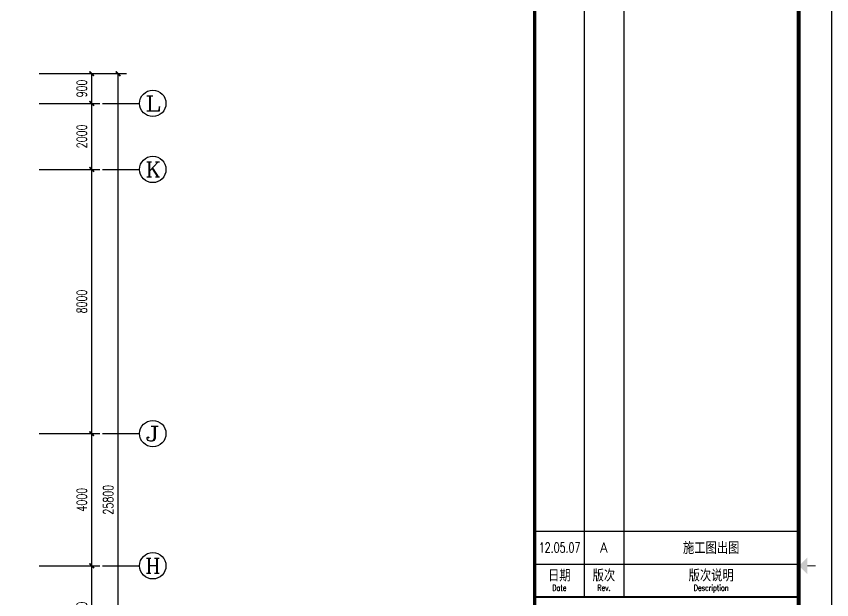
# Model space of a CAD drawing. Extents: x 190999 to 834799, y -200814 to 215286.
# Drawn here: x 285201 to 309899, y -55391 to -37728 of the extents above; entities that cross this region are included whole.
import ezdxf
from ezdxf.enums import TextEntityAlignment as Align

# ---------------------------------------------------------------- set-up
doc = ezdxf.new("R2010")
doc.units = 0
doc.header["$LTSCALE"] = 1000
doc.header["$MEASUREMENT"] = 0
for name, color, linetype in [('AXIS', 3, 'Continuous'), ('AXIS_TEXT', 7, 'Continuous'), ('图框', 189, 'Continuous')]:
    doc.layers.add(name, color=color, linetype=linetype)
doc.styles.add('_TCH_AXIS', font='COMPLEX', dxfattribs={"bigfont": 'GBCBIG'})
doc.styles.add('COMPLEX', font='COMPLEX')
doc.styles.add('DIM_FONT', font='SIMPLEX', dxfattribs={"width": 0.7, "bigfont": 'GBCBIG'})
doc.styles.add('TKZ1_tjhts.shx', font='tjromant.shx', dxfattribs={"bigfont": 'tjhts.shx'})
doc.styles.add('TKZ2_tjkts.shx', font='tjromant.shx', dxfattribs={"bigfont": 'tjkts.shx'})
doc.dimstyles.new('DIMN', dxfattribs={"dimtxt": 300, "dimasz": 100, "dimexe": 250, "dimexo": 300, "dimgap": 150, "dimtad": 1, "dimdec": 0, "dimzin": 0, "dimdsep": 46, "dimtxsty": 'DIM_FONT', "dimblk": 'ARCHTICK', "dimcen": 0.09, "dimclrt": 7, "dimazin": 2, "dimtfac": 1, "dimtdec": 0, "dimtix": 1, "dimtmove": 2, "dimatfit": 3, "dimfxl": 0, "dimtolj": 1, "dimtzin": 0, "dimarcsym": 0})

# ---------------------------------------------------------------- blocks, each defined once
blk = doc.blocks.new('TJAD_TK_A0')
at = {"layer": '图框'}
for p, q in [((973, -441.7), (973, 399.3)), ((2162, -441.7), (2162, 399.3)), ((2087, 389.3), (2087, -30.7)), ((2099, 389.3), (2099, -30.7)), ((2072, -10.7), (2152, -10.7)), ((2072, -20.7), (2152, -20.7)), ((2072, -30.7), (2152, -30.7))]:
    blk.add_line(p, q, dxfattribs=at)
at = {"layer": '图框', "const_width": 1.2}
blk.add_lwpolyline([(2152, -431.7), (2152, 389.3), (998, 389.3), (998, -431.7)], close=True, dxfattribs=at)
at = {"layer": '图框'}
for points, const_width in [([(2072, 389.3), (2072, -431.7)], 1), ([(2154.61, -21.2), (2157.11, -21.2)], 0.3), ([(2072, -30.7), (2152, -30.7)], 0.6)]:
    blk.add_lwpolyline(points, dxfattribs=dict(at, const_width=const_width))
blk.add_solid([(2154.61, -23.7), (2154.61, -18.7), (2152.11, -21.2)], dxfattribs=at)
at = {"layer": '图框', "color": 3, "style": 'TKZ1_tjhts.shx', "width": 0.7}
blk.add_text('12.05.07', height=3, dxfattribs=at).set_placement((2079.58, -15.7), align=Align.MIDDLE_CENTER)
at = {"layer": '图框', "color": 3, "style": 'TKZ1_tjhts.shx'}
for s, height, p in [('A', 3, (2093, -15.7)), ('施工图出图', 3.6, (2125.5, -15.83))]:
    blk.add_text(s, height=height, dxfattribs=at).set_placement(p, align=Align.MIDDLE_CENTER)
at = {"layer": '图框', "style": 'TKZ2_tjkts.shx'}
for s, p in [('日期', (2079.5, -24.16)), ('版次', (2093, -24.16)), ('版次说明', (2125.5, -24.16))]:
    blk.add_text(s, height=3.6, dxfattribs=at).set_placement(p, align=Align.MIDDLE_CENTER)
at = {"layer": '图框', "style": 'TKZ2_tjkts.shx', "width": 0.8}
for s, p in [('Date', (2079.5, -27.86)), ('Rev.', (2093, -27.86)), ('Description', (2125.5, -27.86))]:
    blk.add_text(s, height=1.8, dxfattribs=at).set_placement(p, align=Align.MIDDLE_CENTER)
blk = doc.blocks.new('_ArchTick')
at = {"const_width": 0.5}
blk.add_lwpolyline([(-0.7, -0.7), (0.7, 0.7)], dxfattribs=at)
blk = doc.blocks.new('*D1313')
at = {"layer": 'AXIS', "color": 0, "lineweight": -2}
for p, q in [((285890, -39464), (287735, -39464)), ((287485, -40364), (287485, -39464)), ((285890, -40364), (287735, -40364))]:
    blk.add_line(p, q, dxfattribs=at)
at = {"layer": 'Defpoints', "color": 0}
for p in [(285590, -39464), (287485, -39464), (285590, -40364)]:
    blk.add_point(p, dxfattribs=at)
at = {"layer": 'AXIS', "color": 0, "lineweight": -2, "xscale": 100, "yscale": 100, "zscale": 100}
for p, rotation in [((287485, -39464), 90), ((287485, -40364), 270)]:
    blk.add_blockref('_ArchTick', p, dxfattribs=dict(at, rotation=rotation))
at = {"layer": 'AXIS', "color": 7, "insert": (287185, -39914), "char_height": 300, "attachment_point": 5, "rotation": 90, "style": 'DIM_FONT'}
blk.add_mtext('\\A1;900', dxfattribs=at)
blk = doc.blocks.new('*D1314')
at = {"layer": 'AXIS', "color": 0, "lineweight": -2}
for p, q in [((285890, -40364), (287735, -40364)), ((287485, -42364), (287485, -40364)), ((285890, -42364), (287735, -42364))]:
    blk.add_line(p, q, dxfattribs=at)
at = {"layer": 'Defpoints', "color": 0}
for p in [(285590, -40364), (287485, -40364), (285590, -42364)]:
    blk.add_point(p, dxfattribs=at)
at = {"layer": 'AXIS', "color": 0, "lineweight": -2, "xscale": 100, "yscale": 100, "zscale": 100}
for p, rotation in [((287485, -40364), 90), ((287485, -42364), 270)]:
    blk.add_blockref('_ArchTick', p, dxfattribs=dict(at, rotation=rotation))
at = {"layer": 'AXIS', "color": 7, "insert": (287185, -41364), "char_height": 300, "attachment_point": 5, "rotation": 90, "style": 'DIM_FONT'}
blk.add_mtext('\\A1;2000', dxfattribs=at)
blk = doc.blocks.new('*D1315')
at = {"layer": 'AXIS', "color": 0, "lineweight": -2}
for p, q in [((285890, -42364), (287735, -42364)), ((287485, -50364), (287485, -42364)), ((285890, -50364), (287735, -50364))]:
    blk.add_line(p, q, dxfattribs=at)
at = {"layer": 'Defpoints', "color": 0}
for p in [(285590, -42364), (287485, -42364), (285590, -50364)]:
    blk.add_point(p, dxfattribs=at)
at = {"layer": 'AXIS', "color": 0, "lineweight": -2, "xscale": 100, "yscale": 100, "zscale": 100}
for p, rotation in [((287485, -42364), 90), ((287485, -50364), 270)]:
    blk.add_blockref('_ArchTick', p, dxfattribs=dict(at, rotation=rotation))
at = {"layer": 'AXIS', "color": 7, "insert": (287185, -46364), "char_height": 300, "attachment_point": 5, "rotation": 90, "style": 'DIM_FONT'}
blk.add_mtext('\\A1;8000', dxfattribs=at)
blk = doc.blocks.new('*D1316')
at = {"layer": 'AXIS', "color": 0, "lineweight": -2}
for p, q in [((285890, -50364), (287735, -50364)), ((287485, -54364), (287485, -50364)), ((285890, -54364), (287735, -54364))]:
    blk.add_line(p, q, dxfattribs=at)
at = {"layer": 'Defpoints', "color": 0}
for p in [(285590, -50364), (287485, -50364), (285590, -54364)]:
    blk.add_point(p, dxfattribs=at)
at = {"layer": 'AXIS', "color": 0, "lineweight": -2, "xscale": 100, "yscale": 100, "zscale": 100}
for p, rotation in [((287485, -50364), 90), ((287485, -54364), 270)]:
    blk.add_blockref('_ArchTick', p, dxfattribs=dict(at, rotation=rotation))
at = {"layer": 'AXIS', "color": 7, "insert": (287185, -52364), "char_height": 300, "attachment_point": 5, "rotation": 90, "style": 'DIM_FONT'}
blk.add_mtext('\\A1;4000', dxfattribs=at)
blk = doc.blocks.new('*D1317')
at = {"layer": 'AXIS', "color": 0, "lineweight": -2}
for p, q in [((285890, -54364), (287735, -54364)), ((287485, -57264), (287485, -54364)), ((285890, -57264), (287735, -57264))]:
    blk.add_line(p, q, dxfattribs=at)
at = {"layer": 'Defpoints', "color": 0}
for p in [(285590, -54364), (287485, -54364), (285590, -57264)]:
    blk.add_point(p, dxfattribs=at)
at = {"layer": 'AXIS', "color": 0, "lineweight": -2, "xscale": 100, "yscale": 100, "zscale": 100}
for p, rotation in [((287485, -54364), 90), ((287485, -57264), 270)]:
    blk.add_blockref('_ArchTick', p, dxfattribs=dict(at, rotation=rotation))
at = {"layer": 'AXIS', "color": 7, "insert": (287185, -55814), "char_height": 300, "attachment_point": 5, "rotation": 90, "style": 'DIM_FONT'}
blk.add_mtext('\\A1;2900', dxfattribs=at)
blk = doc.blocks.new('*D1322')
at = {"layer": 'AXIS', "color": 0, "lineweight": -2}
for p, q in [((285890, -39464), (288535, -39464)), ((288285, -65264), (288285, -39464)), ((285890, -65264), (288535, -65264))]:
    blk.add_line(p, q, dxfattribs=at)
at = {"layer": 'Defpoints', "color": 0}
for p in [(285590, -39464), (288285, -39464), (285590, -65264)]:
    blk.add_point(p, dxfattribs=at)
at = {"layer": 'AXIS', "color": 0, "lineweight": -2, "xscale": 100, "yscale": 100, "zscale": 100}
for p, rotation in [((288285, -39464), 90), ((288285, -65264), 270)]:
    blk.add_blockref('_ArchTick', p, dxfattribs=dict(at, rotation=rotation))
at = {"layer": 'AXIS', "color": 7, "insert": (287985, -52364), "char_height": 300, "attachment_point": 5, "rotation": 90, "style": 'DIM_FONT'}
blk.add_mtext('\\A1;25800', dxfattribs=at)
blk = doc.blocks.new('_AXISO')
blk.add_circle((0, 0), 0.5)
at = {"layer": 'AXIS_TEXT', "style": 'COMPLEX', "width": 1.041667}
blk.add_attdef('A', text='', height=0.56, dxfattribs=at).set_placement((-0.25, -0.28), (0.25, -0.28), align=Align.FIT)

msp = doc.modelspace()

# ---------------------------------------------------------------- linework, layer by layer
at = {"layer": 'AXIS'}
for p, q in [((287811.6, -40363.5), (288934.6, -40363.5)), ((287811.6, -42363.5), (288934.6, -42363.5)), ((287811.6, -50363.5), (288934.6, -50363.5)), ((287811.6, -54363.5), (288934.6, -54363.5))]:
    msp.add_line(p, q, dxfattribs=at)

# ---------------------------------------------------------------- block references
ref = msp.add_blockref('_AXISO', (289334.6, -40363.5), dxfattribs=dict(at, xscale=800, yscale=800, zscale=800))
ref.add_attrib('A', 'L', dxfattribs={"layer": 'AXIS_TEXT', "height": 452.5, "style": '_TCH_AXIS', "width": 1.4}).set_placement((289108.3, -40589.8), (289560.9, -40589.8), align=Align.FIT)
ref = msp.add_blockref('_AXISO', (289334.6, -42363.5), dxfattribs=dict(at, xscale=800, yscale=800, zscale=800))
ref.add_attrib('A', 'K', dxfattribs={"layer": 'AXIS_TEXT', "height": 452.5, "style": '_TCH_AXIS', "width": 1.105263}).set_placement((289108.3, -42589.8), (289560.9, -42589.8), align=Align.FIT)
ref = msp.add_blockref('_AXISO', (289334.6, -50363.5), dxfattribs=dict(at, xscale=800, yscale=800, zscale=800))
ref.add_attrib('A', 'J', dxfattribs={"layer": 'AXIS_TEXT', "height": 452.5, "style": '_TCH_AXIS', "width": 1.909091}).set_placement((289108.3, -50589.8), (289560.9, -50589.8), align=Align.FIT)
ref = msp.add_blockref('_AXISO', (289334.6, -54363.5), dxfattribs=dict(at, xscale=800, yscale=800, zscale=800))
ref.add_attrib('A', 'H', dxfattribs={"layer": 'AXIS_TEXT', "height": 452.5, "style": '_TCH_AXIS', "width": 1.05}).set_placement((289108.3, -54589.8), (289560.9, -54589.8), align=Align.FIT)
at = {"layer": '图框', "xscale": 100, "yscale": 100, "zscale": 100}
for p in [(93698.6, -52243.2), (212598.6, -52243.2)]:
    msp.add_blockref('TJAD_TK_A0', p, dxfattribs=at)

# ---------------------------------------------------------------- dimensions: what is measured, and where the dimension line sits
at = {"layer": 'AXIS'}
for p1, p2, distance, picture, middle in [((285590.1, -40363.5), (285590.1, -39463.5), -1894.4, '*D1313', (287184.6, -39913.5)), ((285590.1, -65263.5), (285590.1, -39463.5), -2694.4, '*D1322', (287984.6, -52363.5)), ((285590.1, -42363.5), (285590.1, -40363.5), -1894.4, '*D1314', (287184.6, -41363.5)), ((285590.1, -50363.5), (285590.1, -42363.5), -1894.4, '*D1315', (287184.6, -46363.5)), ((285590.1, -54363.5), (285590.1, -50363.5), -1894.4, '*D1316', (287184.6, -52363.5)), ((285590.1, -57263.5), (285590.1, -54363.5), -1894.4, '*D1317', (287184.6, -55813.5))]:
    dim = msp.add_aligned_dim(p1=p1, p2=p2, distance=distance, dimstyle='DIMN', dxfattribs=at)
    dim.commit()
    dim.dimension.update_dxf_attribs({"geometry": picture, "text_midpoint": middle})

doc.saveas('drawing.dxf')
